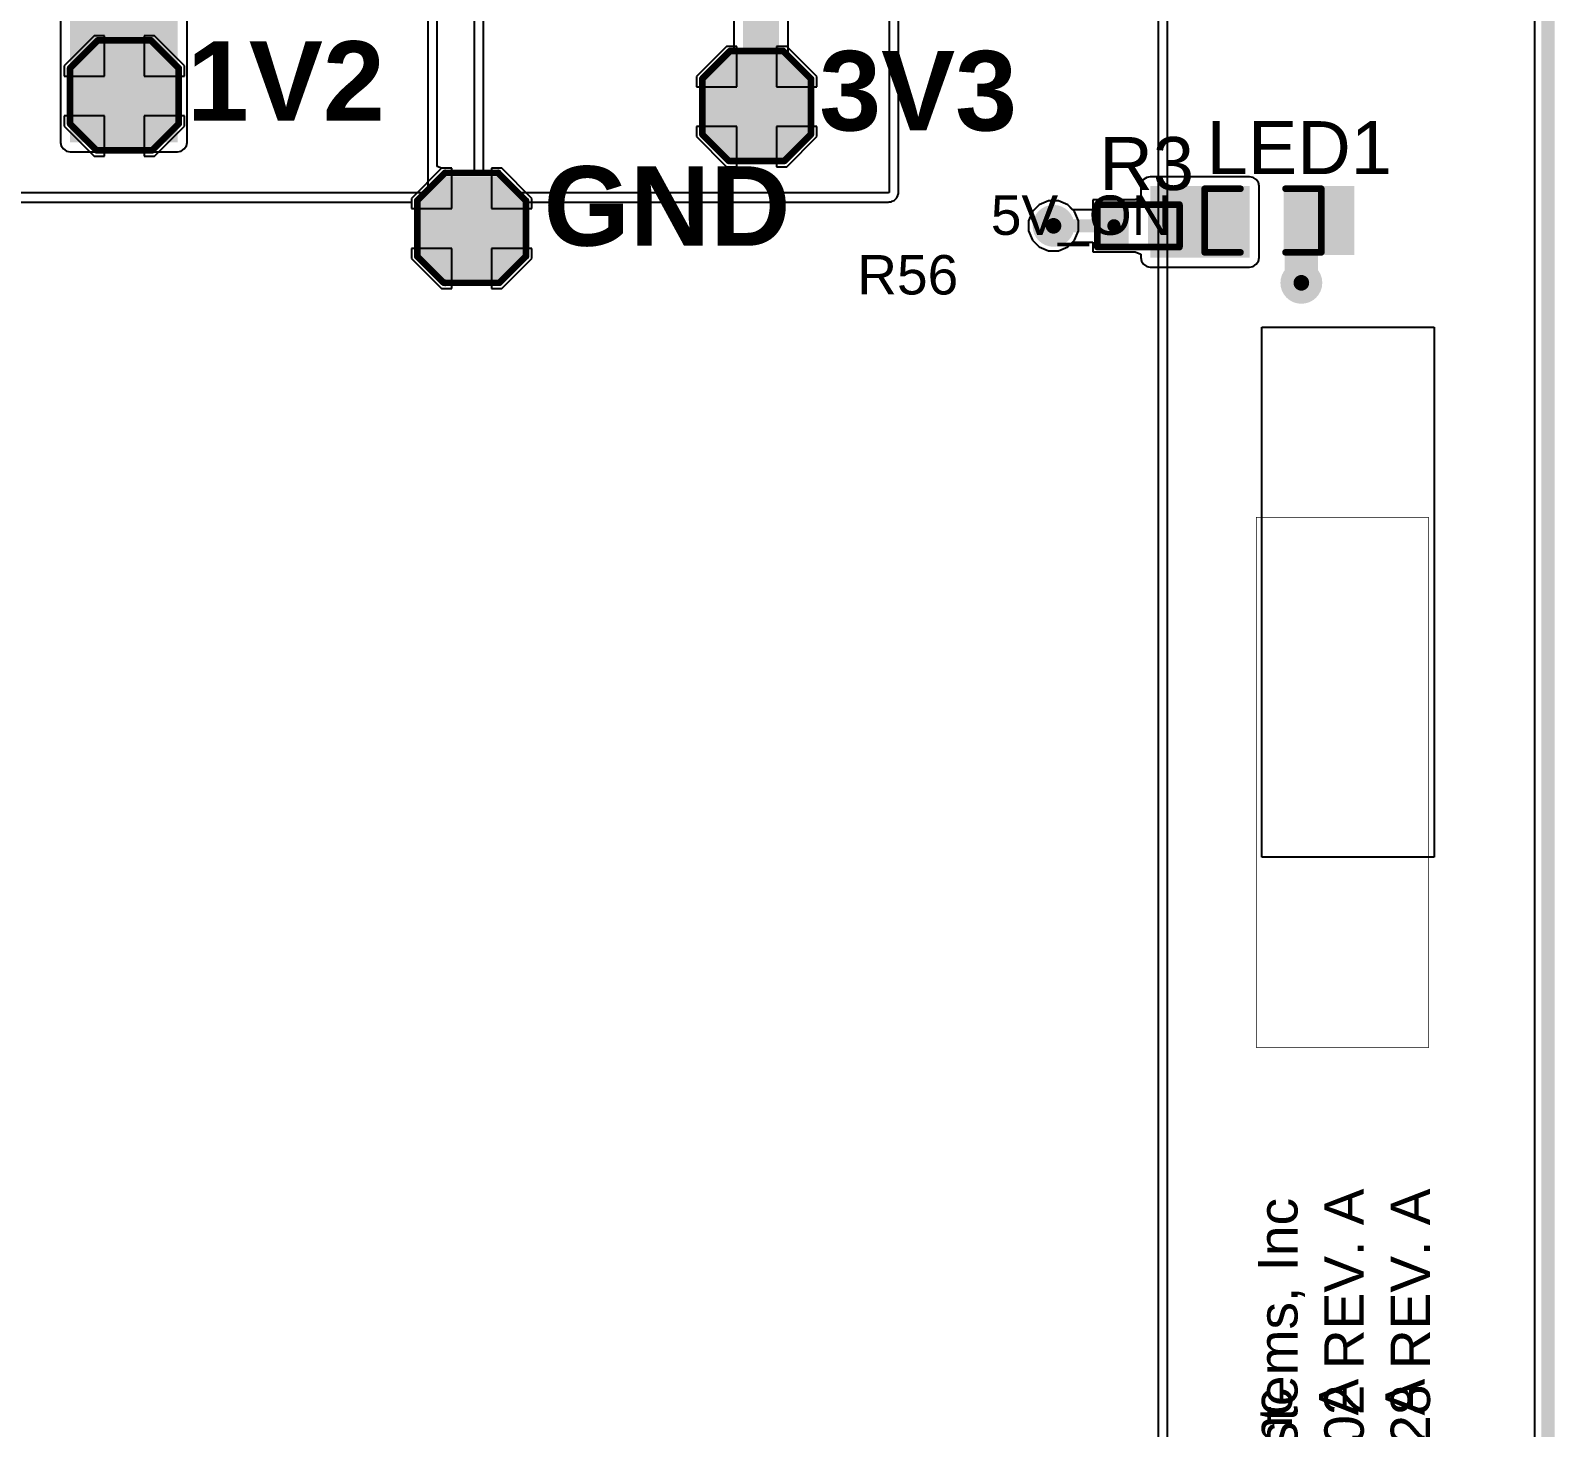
# Model space of a CAD drawing. Header units: inches. Extents: x -0.91 to 3.86, y -0.82 to 4.16.
# Drawn here: x 2.705 to 3.855, y 1.113 to 2.167 of the extents above; entities that cross this region are included whole.
import ezdxf

# ---------------------------------------------------------------- set-up
doc = ezdxf.new("R2010")
doc.units = ezdxf.units.IN
doc.header["$MEASUREMENT"] = 0
for name, color, linetype in [('Board Outline', 216, 'Continuous'), ('Bottom Layer 1', 5, 'Continuous'), ('Bottom Solder', 6, 'Continuous'), ('GND+Signal', 16, 'Continuous'), ('Mechanical 17', 56, 'Continuous'), ('Multi-Layer', 9, 'Continuous'), ('Pad Holes', 156, 'Continuous'), ('PWR+Signal', 76, 'Continuous'), ('Top Layer 1', 1, 'Continuous'), ('Top Overlay', 2, 'Continuous'), ('Top Paste', 8, 'Continuous'), ('Top Solder', 216, 'Continuous'), ('Via Holes', 16, 'Continuous')]:
    doc.layers.add(name, color=color, linetype=linetype)
doc.styles.add('Arial', font='', dxfattribs={"height": 0.2})
doc.styles.add('Arial_Bold', font='', dxfattribs={"height": 0.2})
doc.styles.get('Arial').set_extended_font_data('Arial')
doc.styles.get('Arial_Bold').set_extended_font_data('Arial', bold=True)

# ---------------------------------------------------------------- blocks, each defined once
blk = doc.blocks.new('T____P______TH_1_8___H_________0_92___72')
at = {"layer": 'Bottom Layer 1'}
blk.add_hatch(color=5, dxfattribs=at).paths.add_polyline_path([(0.0177, 0.0354), (-0.0177, 0.0354), (-0.0354, 0.0177), (-0.0354, -0.0177), (-0.0177, -0.0354), (0.0177, -0.0354), (0.0354, -0.0177), (0.0354, 0.0177)])
at = {"layer": 'Bottom Solder'}
blk.add_hatch(color=6, dxfattribs=at).paths.add_polyline_path([(0.0197, 0.0394), (-0.0197, 0.0394), (-0.0394, 0.0197), (-0.0394, -0.0197), (-0.0197, -0.0394), (0.0197, -0.0394), (0.0394, -0.0197), (0.0394, 0.0197)])
at = {"layer": 'GND+Signal'}
blk.add_hatch(color=16, dxfattribs=at).paths.add_polyline_path([(0.0177, 0.0354), (-0.0177, 0.0354), (-0.0354, 0.0177), (-0.0354, -0.0177), (-0.0177, -0.0354), (0.0177, -0.0354), (0.0354, -0.0177), (0.0354, 0.0177)])
at = {"layer": 'Multi-Layer'}
blk.add_hatch(color=9, dxfattribs=at).paths.add_polyline_path([(0.0177, 0.0354), (-0.0177, 0.0354), (-0.0354, 0.0177), (-0.0354, -0.0177), (-0.0177, -0.0354), (0.0177, -0.0354), (0.0354, -0.0177), (0.0354, 0.0177)])
at = {"layer": 'Pad Holes'}
h = blk.add_hatch(color=7, dxfattribs=at)
edge = h.paths.add_edge_path()
edge.add_arc((0, 0), 0.0181, 0, 360)
at = {"layer": 'PWR+Signal'}
blk.add_hatch(color=76, dxfattribs=at).paths.add_polyline_path([(0.0177, 0.0354), (-0.0177, 0.0354), (-0.0354, 0.0177), (-0.0354, -0.0177), (-0.0177, -0.0354), (0.0177, -0.0354), (0.0354, -0.0177), (0.0354, 0.0177)])
at = {"layer": 'Top Layer 1'}
blk.add_hatch(color=1, dxfattribs=at).paths.add_polyline_path([(0.0177, 0.0354), (-0.0177, 0.0354), (-0.0354, 0.0177), (-0.0354, -0.0177), (-0.0177, -0.0354), (0.0177, -0.0354), (0.0354, -0.0177), (0.0354, 0.0177)])
at = {"layer": 'Top Solder'}
blk.add_hatch(color=216, dxfattribs=at).paths.add_polyline_path([(0.0197, 0.0394), (-0.0197, 0.0394), (-0.0394, 0.0197), (-0.0394, -0.0197), (-0.0197, -0.0394), (0.0197, -0.0394), (0.0394, -0.0197), (0.0394, 0.0197)])
at = {"layer": 'Top Overlay'}
for points in [[(-0.041, 0.021, 0.005, 0.005, 0), (-0.02, 0.042, 0.005, 0.005, 0)], [(-0.02, 0.042, 0.005, 0.005, 0), (0.02, 0.042, 0.005, 0.005, 0)], [(0.02, 0.042, 0.005, 0.005, 0), (0.041, 0.021, 0.005, 0.005, 0)], [(-0.041, -0.021, 0.005, 0.005, 0), (-0.041, 0.021, 0.005, 0.005, 0)], [(0.041, -0.021, 0.005, 0.005, 0), (0.041, 0.021, 0.005, 0.005, 0)], [(-0.041, -0.021, 0.005, 0.005, 0), (-0.021, -0.041, 0.005, 0.005, 0)], [(0.021, -0.041, 0.005, 0.005, 0), (0.041, -0.021, 0.005, 0.005, 0)], [(-0.02, -0.041, 0.005, 0.005, 0), (0.021, -0.041, 0.005, 0.005, 0)]]:
    blk.add_lwpolyline(points, format="xyseb", dxfattribs=at)
for points in [[(-0.0213, 0.042, 0.0025, 0.0025, 1), (-0.0187, 0.042, 0.0025, 0.0025, 1)], [(-0.0213, 0.042, 0.0025, 0.0025, 1), (-0.0187, 0.042, 0.0025, 0.0025, 1)], [(0.0187, 0.042, 0.0025, 0.0025, 1), (0.0213, 0.042, 0.0025, 0.0025, 1)], [(0.0187, 0.042, 0.0025, 0.0025, 1), (0.0213, 0.042, 0.0025, 0.0025, 1)], [(-0.0423, 0.021, 0.0025, 0.0025, 1), (-0.0398, 0.021, 0.0025, 0.0025, 1)], [(-0.0423, 0.021, 0.0025, 0.0025, 1), (-0.0398, 0.021, 0.0025, 0.0025, 1)], [(0.0398, 0.021, 0.0025, 0.0025, 1), (0.0423, 0.021, 0.0025, 0.0025, 1)], [(0.0398, 0.021, 0.0025, 0.0025, 1), (0.0423, 0.021, 0.0025, 0.0025, 1)], [(-0.0423, -0.021, 0.0025, 0.0025, 1), (-0.0398, -0.021, 0.0025, 0.0025, 1)], [(-0.0423, -0.021, 0.0025, 0.0025, 1), (-0.0398, -0.021, 0.0025, 0.0025, 1)], [(0.0398, -0.021, 0.0025, 0.0025, 1), (0.0423, -0.021, 0.0025, 0.0025, 1)], [(0.0398, -0.021, 0.0025, 0.0025, 1), (0.0423, -0.021, 0.0025, 0.0025, 1)], [(-0.0222, -0.041, 0.0025, 0.0025, 1), (-0.0198, -0.041, 0.0025, 0.0025, 1)], [(-0.0213, -0.041, 0.0025, 0.0025, 1), (-0.0187, -0.041, 0.0025, 0.0025, 1)], [(0.0198, -0.041, 0.0025, 0.0025, 1), (0.0222, -0.041, 0.0025, 0.0025, 1)], [(0.0198, -0.041, 0.0025, 0.0025, 1), (0.0222, -0.041, 0.0025, 0.0025, 1)]]:
    blk.add_lwpolyline(points, format="xyseb", close=True, dxfattribs=at)
blk = doc.blocks.new('R___0402_161')
at = {"layer": 'Top Layer 1'}
for points in [[(-0.0275, -0.0125), (-0.0275, 0.0125), (-0.0095, 0.0125), (-0.0095, -0.0125)], [(0.0095, -0.0125), (0.0095, 0.0125), (0.0275, 0.0125), (0.0275, -0.0125)]]:
    blk.add_hatch(color=1, dxfattribs=at).paths.add_polyline_path(points)
at = {"layer": 'Top Paste'}
for points in [[(-0.0275, -0.0125), (-0.0275, 0.0125), (-0.0095, 0.0125), (-0.0095, -0.0125)], [(0.0095, -0.0125), (0.0095, 0.0125), (0.0275, 0.0125), (0.0275, -0.0125)]]:
    blk.add_hatch(color=8, dxfattribs=at).paths.add_polyline_path(points)
at = {"layer": 'Top Solder'}
for points in [[(-0.0297, -0.0147), (-0.0297, 0.0147), (-0.0073, 0.0147), (-0.0073, -0.0147)], [(0.0073, -0.0147), (0.0073, 0.0147), (0.0297, 0.0147), (0.0297, -0.0147)]]:
    blk.add_hatch(color=216, dxfattribs=at).paths.add_polyline_path(points)
at = {"layer": 'Top Overlay'}
for points in [[(-0.031, 0.016, 0.005, 0.005, 0), (-0.031, -0.016, 0.005, 0.005, 0)], [(0.031, 0.016, 0.005, 0.005, 0), (-0.031, 0.016, 0.005, 0.005, 0)], [(0.031, 0.016, 0.005, 0.005, 0), (0.031, -0.016, 0.005, 0.005, 0)], [(0.031, -0.016, 0.005, 0.005, 0), (-0.031, -0.016, 0.005, 0.005, 0)], [(0.032, -0.017, 0.000127, 0.000127, 0), (-0.032, -0.017, 0.000127, 0.000127, 0)]]:
    blk.add_lwpolyline(points, format="xyseb", dxfattribs=at)
for points in [[(-0.0322, 0.016, 0.0025, 0.0025, 1), (-0.0297, 0.016, 0.0025, 0.0025, 1)], [(-0.0322, 0.016, 0.0025, 0.0025, 1), (-0.0297, 0.016, 0.0025, 0.0025, 1)], [(0.0298, 0.016, 0.0025, 0.0025, 1), (0.0323, 0.016, 0.0025, 0.0025, 1)], [(0.0298, 0.016, 0.0025, 0.0025, 1), (0.0323, 0.016, 0.0025, 0.0025, 1)], [(-0.0322, -0.016, 0.0025, 0.0025, 1), (-0.0297, -0.016, 0.0025, 0.0025, 1)], [(-0.0322, -0.016, 0.0025, 0.0025, 1), (-0.0297, -0.016, 0.0025, 0.0025, 1)], [(-0.032, -0.017, 0.0000635, 0.0000635, 1), (-0.032, -0.017, 0.0000635, 0.0000635, 1)], [(0.0298, -0.016, 0.0025, 0.0025, 1), (0.0323, -0.016, 0.0025, 0.0025, 1)], [(0.0298, -0.016, 0.0025, 0.0025, 1), (0.0323, -0.016, 0.0025, 0.0025, 1)], [(0.032, -0.017, 0.0000635, 0.0000635, 1), (0.032, -0.017, 0.0000635, 0.0000635, 1)]]:
    blk.add_lwpolyline(points, format="xyseb", close=True, dxfattribs=at)
blk = doc.blocks.new('LED_0603_175')
at = {"layer": 'Top Layer 1'}
for points in [[(-0.0394, 0.0197), (-0.0197, 0.0197), (-0.0197, -0.0197), (-0.0394, -0.0197)], [(0.0197, 0.0197), (0.0394, 0.0197), (0.0394, -0.0197), (0.0197, -0.0197)]]:
    blk.add_hatch(color=1, dxfattribs=at).paths.add_polyline_path(points)
at = {"layer": 'Top Overlay'}
blk.add_hatch(color=2, dxfattribs=at).paths.add_polyline_path([(0.044, -0.026), (0.069, -0.026), (0.069, 0.026), (0.044, 0.026)])
at = {"layer": 'Top Paste'}
for points in [[(-0.0394, 0.0197), (-0.0197, 0.0197), (-0.0197, -0.0197), (-0.0394, -0.0197)], [(0.0197, 0.0197), (0.0394, 0.0197), (0.0394, -0.0197), (0.0197, -0.0197)]]:
    blk.add_hatch(color=8, dxfattribs=at).paths.add_polyline_path(points)
at = {"layer": 'Top Solder'}
for points in [[(-0.0434, 0.0237), (-0.0157, 0.0237), (-0.0157, -0.0237), (-0.0434, -0.0237)], [(0.0157, 0.0237), (0.0434, 0.0237), (0.0434, -0.0237), (0.0157, -0.0237)]]:
    blk.add_hatch(color=216, dxfattribs=at).paths.add_polyline_path(points)
at = {"layer": 'Top Overlay'}
for points in [[(-0.044, 0.024, 0.005, 0.005, 0), (-0.017, 0.024, 0.005, 0.005, 0)], [(-0.044, -0.024, 0.005, 0.005, 0), (-0.044, 0.024, 0.005, 0.005, 0)], [(0.017, 0.024, 0.005, 0.005, 0), (0.044, 0.024, 0.005, 0.005, 0)], [(0.044, -0.024, 0.005, 0.005, 0), (0.044, 0.024, 0.005, 0.005, 0)], [(-0.044, -0.024, 0.005, 0.005, 0), (-0.017, -0.024, 0.005, 0.005, 0)], [(0.017, -0.024, 0.005, 0.005, 0), (0.044, -0.024, 0.005, 0.005, 0)]]:
    blk.add_lwpolyline(points, format="xyseb", dxfattribs=at)
for points in [[(-0.0452, 0.024, 0.0025, 0.0025, 1), (-0.0427, 0.024, 0.0025, 0.0025, 1)], [(-0.0452, 0.024, 0.0025, 0.0025, 1), (-0.0427, 0.024, 0.0025, 0.0025, 1)], [(-0.0182, 0.024, 0.0025, 0.0025, 1), (-0.0157, 0.024, 0.0025, 0.0025, 1)], [(0.0158, 0.024, 0.0025, 0.0025, 1), (0.0183, 0.024, 0.0025, 0.0025, 1)], [(0.0428, 0.024, 0.0025, 0.0025, 1), (0.0453, 0.024, 0.0025, 0.0025, 1)], [(0.0428, 0.024, 0.0025, 0.0025, 1), (0.0453, 0.024, 0.0025, 0.0025, 1)], [(-0.0452, -0.024, 0.0025, 0.0025, 1), (-0.0427, -0.024, 0.0025, 0.0025, 1)], [(-0.0452, -0.024, 0.0025, 0.0025, 1), (-0.0427, -0.024, 0.0025, 0.0025, 1)], [(-0.0182, -0.024, 0.0025, 0.0025, 1), (-0.0157, -0.024, 0.0025, 0.0025, 1)], [(0.0158, -0.024, 0.0025, 0.0025, 1), (0.0183, -0.024, 0.0025, 0.0025, 1)], [(0.0428, -0.024, 0.0025, 0.0025, 1), (0.0453, -0.024, 0.0025, 0.0025, 1)], [(0.0428, -0.024, 0.0025, 0.0025, 1), (0.0453, -0.024, 0.0025, 0.0025, 1)]]:
    blk.add_lwpolyline(points, format="xyseb", close=True, dxfattribs=at)
blk = doc.blocks.new('T____P______TH_1_8___H_________0_92___178')
at = {"layer": 'Bottom Layer 1'}
blk.add_hatch(color=5, dxfattribs=at).paths.add_polyline_path([(0.0177, 0.0354), (-0.0177, 0.0354), (-0.0354, 0.0177), (-0.0354, -0.0177), (-0.0177, -0.0354), (0.0177, -0.0354), (0.0354, -0.0177), (0.0354, 0.0177)])
at = {"layer": 'Bottom Solder'}
blk.add_hatch(color=6, dxfattribs=at).paths.add_polyline_path([(0.0197, 0.0394), (-0.0197, 0.0394), (-0.0394, 0.0197), (-0.0394, -0.0197), (-0.0197, -0.0394), (0.0197, -0.0394), (0.0394, -0.0197), (0.0394, 0.0197)])
at = {"layer": 'GND+Signal'}
blk.add_hatch(color=16, dxfattribs=at).paths.add_polyline_path([(0.0177, 0.0354), (-0.0177, 0.0354), (-0.0354, 0.0177), (-0.0354, -0.0177), (-0.0177, -0.0354), (0.0177, -0.0354), (0.0354, -0.0177), (0.0354, 0.0177)])
at = {"layer": 'Multi-Layer'}
blk.add_hatch(color=9, dxfattribs=at).paths.add_polyline_path([(0.0177, 0.0354), (-0.0177, 0.0354), (-0.0354, 0.0177), (-0.0354, -0.0177), (-0.0177, -0.0354), (0.0177, -0.0354), (0.0354, -0.0177), (0.0354, 0.0177)])
at = {"layer": 'Pad Holes'}
h = blk.add_hatch(color=7, dxfattribs=at)
edge = h.paths.add_edge_path()
edge.add_arc((0, 0), 0.0181, 0, 360)
at = {"layer": 'PWR+Signal'}
blk.add_hatch(color=76, dxfattribs=at).paths.add_polyline_path([(0.0177, 0.0354), (-0.0177, 0.0354), (-0.0354, 0.0177), (-0.0354, -0.0177), (-0.0177, -0.0354), (0.0177, -0.0354), (0.0354, -0.0177), (0.0354, 0.0177)])
at = {"layer": 'Top Layer 1'}
blk.add_hatch(color=1, dxfattribs=at).paths.add_polyline_path([(0.0177, 0.0354), (-0.0177, 0.0354), (-0.0354, 0.0177), (-0.0354, -0.0177), (-0.0177, -0.0354), (0.0177, -0.0354), (0.0354, -0.0177), (0.0354, 0.0177)])
at = {"layer": 'Top Solder'}
blk.add_hatch(color=216, dxfattribs=at).paths.add_polyline_path([(0.0197, 0.0394), (-0.0197, 0.0394), (-0.0394, 0.0197), (-0.0394, -0.0197), (-0.0197, -0.0394), (0.0197, -0.0394), (0.0394, -0.0197), (0.0394, 0.0197)])
at = {"layer": 'Top Overlay'}
for points in [[(-0.041, 0.021, 0.005, 0.005, 0), (-0.02, 0.042, 0.005, 0.005, 0)], [(-0.02, 0.042, 0.005, 0.005, 0), (0.02, 0.042, 0.005, 0.005, 0)], [(0.02, 0.042, 0.005, 0.005, 0), (0.041, 0.021, 0.005, 0.005, 0)], [(-0.041, -0.021, 0.005, 0.005, 0), (-0.041, 0.021, 0.005, 0.005, 0)], [(0.041, -0.021, 0.005, 0.005, 0), (0.041, 0.021, 0.005, 0.005, 0)], [(-0.041, -0.021, 0.005, 0.005, 0), (-0.021, -0.041, 0.005, 0.005, 0)], [(0.021, -0.041, 0.005, 0.005, 0), (0.041, -0.021, 0.005, 0.005, 0)], [(-0.02, -0.041, 0.005, 0.005, 0), (0.021, -0.041, 0.005, 0.005, 0)]]:
    blk.add_lwpolyline(points, format="xyseb", dxfattribs=at)
for points in [[(-0.0212, 0.042, 0.0025, 0.0025, 1), (-0.0187, 0.042, 0.0025, 0.0025, 1)], [(-0.0212, 0.042, 0.0025, 0.0025, 1), (-0.0187, 0.042, 0.0025, 0.0025, 1)], [(0.0188, 0.042, 0.0025, 0.0025, 1), (0.0213, 0.042, 0.0025, 0.0025, 1)], [(0.0188, 0.042, 0.0025, 0.0025, 1), (0.0213, 0.042, 0.0025, 0.0025, 1)], [(-0.0422, 0.021, 0.0025, 0.0025, 1), (-0.0397, 0.021, 0.0025, 0.0025, 1)], [(-0.0422, 0.021, 0.0025, 0.0025, 1), (-0.0397, 0.021, 0.0025, 0.0025, 1)], [(0.0398, 0.021, 0.0025, 0.0025, 1), (0.0423, 0.021, 0.0025, 0.0025, 1)], [(0.0398, 0.021, 0.0025, 0.0025, 1), (0.0423, 0.021, 0.0025, 0.0025, 1)], [(-0.0422, -0.021, 0.0025, 0.0025, 1), (-0.0397, -0.021, 0.0025, 0.0025, 1)], [(-0.0422, -0.021, 0.0025, 0.0025, 1), (-0.0397, -0.021, 0.0025, 0.0025, 1)], [(0.0398, -0.021, 0.0025, 0.0025, 1), (0.0423, -0.021, 0.0025, 0.0025, 1)], [(0.0398, -0.021, 0.0025, 0.0025, 1), (0.0423, -0.021, 0.0025, 0.0025, 1)], [(-0.0222, -0.041, 0.0025, 0.0025, 1), (-0.0197, -0.041, 0.0025, 0.0025, 1)], [(-0.0212, -0.041, 0.0025, 0.0025, 1), (-0.0187, -0.041, 0.0025, 0.0025, 1)], [(0.0198, -0.041, 0.0025, 0.0025, 1), (0.0223, -0.041, 0.0025, 0.0025, 1)], [(0.0198, -0.041, 0.0025, 0.0025, 1), (0.0223, -0.041, 0.0025, 0.0025, 1)]]:
    blk.add_lwpolyline(points, format="xyseb", close=True, dxfattribs=at)
blk = doc.blocks.new('T____P______TH_1_8___H_________0_92___209')
at = {"layer": 'Bottom Layer 1'}
blk.add_hatch(color=5, dxfattribs=at).paths.add_polyline_path([(0.0177, 0.0354), (-0.0177, 0.0354), (-0.0354, 0.0177), (-0.0354, -0.0177), (-0.0177, -0.0354), (0.0177, -0.0354), (0.0354, -0.0177), (0.0354, 0.0177)])
at = {"layer": 'Bottom Solder'}
blk.add_hatch(color=6, dxfattribs=at).paths.add_polyline_path([(0.0197, 0.0394), (-0.0197, 0.0394), (-0.0394, 0.0197), (-0.0394, -0.0197), (-0.0197, -0.0394), (0.0197, -0.0394), (0.0394, -0.0197), (0.0394, 0.0197)])
at = {"layer": 'GND+Signal'}
blk.add_hatch(color=16, dxfattribs=at).paths.add_polyline_path([(0.0177, 0.0354), (-0.0177, 0.0354), (-0.0354, 0.0177), (-0.0354, -0.0177), (-0.0177, -0.0354), (0.0177, -0.0354), (0.0354, -0.0177), (0.0354, 0.0177)])
at = {"layer": 'Multi-Layer'}
blk.add_hatch(color=9, dxfattribs=at).paths.add_polyline_path([(0.0177, 0.0354), (-0.0177, 0.0354), (-0.0354, 0.0177), (-0.0354, -0.0177), (-0.0177, -0.0354), (0.0177, -0.0354), (0.0354, -0.0177), (0.0354, 0.0177)])
at = {"layer": 'Pad Holes'}
h = blk.add_hatch(color=7, dxfattribs=at)
edge = h.paths.add_edge_path()
edge.add_arc((0, 0), 0.0181, 0, 360)
at = {"layer": 'PWR+Signal'}
blk.add_hatch(color=76, dxfattribs=at).paths.add_polyline_path([(0.0177, 0.0354), (-0.0177, 0.0354), (-0.0354, 0.0177), (-0.0354, -0.0177), (-0.0177, -0.0354), (0.0177, -0.0354), (0.0354, -0.0177), (0.0354, 0.0177)])
at = {"layer": 'Top Layer 1'}
blk.add_hatch(color=1, dxfattribs=at).paths.add_polyline_path([(0.0177, 0.0354), (-0.0177, 0.0354), (-0.0354, 0.0177), (-0.0354, -0.0177), (-0.0177, -0.0354), (0.0177, -0.0354), (0.0354, -0.0177), (0.0354, 0.0177)])
at = {"layer": 'Top Solder'}
blk.add_hatch(color=216, dxfattribs=at).paths.add_polyline_path([(0.0197, 0.0394), (-0.0197, 0.0394), (-0.0394, 0.0197), (-0.0394, -0.0197), (-0.0197, -0.0394), (0.0197, -0.0394), (0.0394, -0.0197), (0.0394, 0.0197)])
at = {"layer": 'Top Overlay'}
for points in [[(-0.041, 0.021, 0.005, 0.005, 0), (-0.02, 0.042, 0.005, 0.005, 0)], [(-0.02, 0.042, 0.005, 0.005, 0), (0.02, 0.042, 0.005, 0.005, 0)], [(0.02, 0.042, 0.005, 0.005, 0), (0.041, 0.021, 0.005, 0.005, 0)], [(-0.041, -0.021, 0.005, 0.005, 0), (-0.041, 0.021, 0.005, 0.005, 0)], [(0.041, -0.021, 0.005, 0.005, 0), (0.041, 0.021, 0.005, 0.005, 0)], [(-0.041, -0.021, 0.005, 0.005, 0), (-0.021, -0.041, 0.005, 0.005, 0)], [(0.021, -0.041, 0.005, 0.005, 0), (0.041, -0.021, 0.005, 0.005, 0)], [(-0.02, -0.041, 0.005, 0.005, 0), (0.021, -0.041, 0.005, 0.005, 0)]]:
    blk.add_lwpolyline(points, format="xyseb", dxfattribs=at)
for points in [[(-0.0212, 0.042, 0.0025, 0.0025, 1), (-0.0187, 0.042, 0.0025, 0.0025, 1)], [(-0.0212, 0.042, 0.0025, 0.0025, 1), (-0.0187, 0.042, 0.0025, 0.0025, 1)], [(0.0188, 0.042, 0.0025, 0.0025, 1), (0.0213, 0.042, 0.0025, 0.0025, 1)], [(0.0188, 0.042, 0.0025, 0.0025, 1), (0.0213, 0.042, 0.0025, 0.0025, 1)], [(-0.0422, 0.021, 0.0025, 0.0025, 1), (-0.0397, 0.021, 0.0025, 0.0025, 1)], [(-0.0422, 0.021, 0.0025, 0.0025, 1), (-0.0397, 0.021, 0.0025, 0.0025, 1)], [(0.0398, 0.021, 0.0025, 0.0025, 1), (0.0423, 0.021, 0.0025, 0.0025, 1)], [(0.0398, 0.021, 0.0025, 0.0025, 1), (0.0423, 0.021, 0.0025, 0.0025, 1)], [(-0.0422, -0.021, 0.0025, 0.0025, 1), (-0.0397, -0.021, 0.0025, 0.0025, 1)], [(-0.0422, -0.021, 0.0025, 0.0025, 1), (-0.0397, -0.021, 0.0025, 0.0025, 1)], [(0.0398, -0.021, 0.0025, 0.0025, 1), (0.0423, -0.021, 0.0025, 0.0025, 1)], [(0.0398, -0.021, 0.0025, 0.0025, 1), (0.0423, -0.021, 0.0025, 0.0025, 1)], [(-0.0222, -0.041, 0.0025, 0.0025, 1), (-0.0197, -0.041, 0.0025, 0.0025, 1)], [(-0.0212, -0.041, 0.0025, 0.0025, 1), (-0.0187, -0.041, 0.0025, 0.0025, 1)], [(0.0198, -0.041, 0.0025, 0.0025, 1), (0.0223, -0.041, 0.0025, 0.0025, 1)], [(0.0198, -0.041, 0.0025, 0.0025, 1), (0.0223, -0.041, 0.0025, 0.0025, 1)]]:
    blk.add_lwpolyline(points, format="xyseb", close=True, dxfattribs=at)

msp = doc.modelspace()

# ---------------------------------------------------------------- hatches: boundary and pattern name
at = {"layer": 'Bottom Layer 1'}
h = msp.add_hatch(color=5, dxfattribs=at)
edge = h.paths.add_edge_path()
edge.add_arc((3.477, 2.02), 0.0118, 0, 360)
h = msp.add_hatch(color=5, dxfattribs=at)
edge = h.paths.add_edge_path()
edge.add_arc((3.664, 1.977), 0.0118, 0, 360)
at = {"layer": 'Bottom Solder'}
h = msp.add_hatch(color=6, dxfattribs=at)
edge = h.paths.add_edge_path()
edge.add_arc((3.477, 2.02), 0.0158, 0, 360)
h = msp.add_hatch(color=6, dxfattribs=at)
edge = h.paths.add_edge_path()
edge.add_arc((3.664, 1.977), 0.0158, 0, 360)
at = {"layer": 'GND+Signal'}
h = msp.add_hatch(color=16, dxfattribs=at)
edge = h.paths.add_edge_path()
edge.add_arc((3.477, 2.02), 0.0118, 0, 360)
h = msp.add_hatch(color=16, dxfattribs=at)
edge = h.paths.add_edge_path()
edge.add_arc((3.664, 1.977), 0.0118, 0, 360)
at = {"layer": 'PWR+Signal'}
h = msp.add_hatch(color=76, dxfattribs=at)
edge = h.paths.add_edge_path()
edge.add_arc((3.477, 2.02), 0.0118, 0, 360)
h = msp.add_hatch(color=76, dxfattribs=at)
edge = h.paths.add_edge_path()
edge.add_arc((3.664, 1.977), 0.0118, 0, 360)
at = {"layer": 'Top Layer 1'}
for points in [[(2.735, 2.083), (2.8162, 2.083), (2.8162, 2.382), (2.735, 2.382)], [(3.2698, 2.373), (3.2428, 2.373), (3.2428, 2.088), (3.2698, 2.088)], [(3.55, 1.996), (3.625, 1.996), (3.625, 2.05), (3.55, 2.05)]]:
    msp.add_hatch(color=1, dxfattribs=at).paths.add_polyline_path(points)
h = msp.add_hatch(color=1, dxfattribs=at)
edge = h.paths.add_edge_path()
edge.add_arc((3.477, 2.02), 0.0118, 0, 360)
h = msp.add_hatch(color=1, dxfattribs=at)
edge = h.paths.add_edge_path()
edge.add_arc((3.664, 1.977), 0.0118, 0, 360)
at = {"layer": 'Top Solder'}
h = msp.add_hatch(color=216, dxfattribs=at)
edge = h.paths.add_edge_path()
edge.add_arc((3.664, 1.977), 0.0158, 0, 360)
at = {"layer": 'Via Holes'}
h = msp.add_hatch(color=7, dxfattribs=at)
edge = h.paths.add_edge_path()
edge.add_arc((3.477, 2.02), 0.00591, 0, 360)
h = msp.add_hatch(color=7, dxfattribs=at)
edge = h.paths.add_edge_path()
edge.add_arc((3.664, 1.977), 0.00591, 0, 360)

# ---------------------------------------------------------------- linework, layer by layer
at = {"layer": 'Board Outline'}
msp.add_lwpolyline([(3.85, 0, 0.01, 0.01, 0), (3.85, 4.15, 0.01, 0.01, 0)], format="xyseb", dxfattribs=at)
at = {"layer": 'Bottom Layer 1'}
for p, q in [((3.8398, 4.1398), (3.8398, 0.0102)), ((2.7548, 2.1604), (2.7336, 2.1392)), ((2.7972, 2.1604), (2.7548, 2.1604)), ((2.8184, 2.1392), (2.7972, 2.1604)), ((3.2318, 2.1524), (3.2106, 2.1312)), ((3.2742, 2.1524), (3.2318, 2.1524)), ((3.2954, 2.1312), (3.2742, 2.1524)), ((2.7336, 2.1392), (2.7336, 2.0968)), ((2.8184, 2.0968), (2.8184, 2.1392)), ((3.2106, 2.1312), (3.2106, 2.0888)), ((3.2954, 2.0888), (3.2954, 2.1312)), ((2.7336, 2.0968), (2.7548, 2.0756)), ((2.7972, 2.0756), (2.8184, 2.0968)), ((3.2106, 2.0888), (3.2318, 2.0676)), ((3.2742, 2.0676), (3.2954, 2.0888)), ((2.7548, 2.0756), (2.7972, 2.0756)), ((3.0153, 2.0634), (2.9926, 2.0407)), ((3.023, 2.0634), (3.0153, 2.0634)), ((3.023, 2.033), (3.023, 2.0634)), ((3.0607, 2.0634), (3.053, 2.0634)), ((3.053, 2.0634), (3.053, 2.033)), ((3.0834, 2.0407), (3.0607, 2.0634)), ((3.2318, 2.0676), (3.2742, 2.0676)), ((2.9926, 2.0407), (2.9926, 2.033)), ((3.0834, 2.033), (3.0834, 2.0407)), ((3.4663, 2.0359), (3.4611, 2.0307)), ((3.4733, 2.0388), (3.4663, 2.0359)), ((3.4807, 2.0388), (3.4733, 2.0388)), ((3.4877, 2.0359), (3.4807, 2.0388)), ((3.4929, 2.0307), (3.4877, 2.0359)), ((2.9926, 2.033), (3.023, 2.033)), ((3.053, 2.033), (3.0834, 2.033)), ((3.4611, 2.0307), (3.4582, 2.0237)), ((3.4582, 2.0237), (3.4582, 2.0163)), ((3.4958, 2.0237), (3.4929, 2.0307)), ((3.4958, 2.0163), (3.4958, 2.0237)), ((3.4582, 2.0163), (3.4611, 2.0093)), ((3.4929, 2.0093), (3.4958, 2.0163)), ((3.023, 2.003), (2.9926, 2.003)), ((2.9926, 2.003), (2.9926, 1.9953)), ((3.023, 1.9726), (3.023, 2.003)), ((3.0834, 2.003), (3.053, 2.003)), ((3.053, 2.003), (3.053, 1.9726)), ((3.0834, 1.9953), (3.0834, 2.003)), ((3.4611, 2.0093), (3.4663, 2.0041)), ((3.4663, 2.0041), (3.4733, 2.0012)), ((3.4733, 2.0012), (3.4807, 2.0012)), ((3.4807, 2.0012), (3.4877, 2.0041)), ((3.4877, 2.0041), (3.4929, 2.0093)), ((2.9926, 1.9953), (3.0153, 1.9726)), ((3.0607, 1.9726), (3.0834, 1.9953)), ((3.0153, 1.9726), (3.023, 1.9726)), ((3.053, 1.9726), (3.0607, 1.9726))]:
    msp.add_line(p, q, dxfattribs=at)
at = {"layer": 'GND+Signal'}
for p, q in [((3.8398, 4.1398), (3.8398, 0.0102)), ((3.005, 2.355), (3.005, 2.0487)), ((3.0121, 2.0647), (3.0121, 2.355)), ((2.7533, 2.1634), (2.7306, 2.1407)), ((2.761, 2.1634), (2.7533, 2.1634)), ((2.761, 2.133), (2.761, 2.1634)), ((2.7987, 2.1634), (2.791, 2.1634)), ((2.791, 2.1634), (2.791, 2.133)), ((2.8214, 2.1407), (2.7987, 2.1634)), ((3.2318, 2.1524), (3.2106, 2.1312)), ((3.2742, 2.1524), (3.2318, 2.1524)), ((3.2954, 2.1312), (3.2742, 2.1524)), ((2.7306, 2.1407), (2.7306, 2.133)), ((2.8214, 2.133), (2.8214, 2.1407)), ((2.7306, 2.133), (2.761, 2.133)), ((2.791, 2.133), (2.8214, 2.133)), ((3.2106, 2.1312), (3.2106, 2.0888)), ((3.2954, 2.0888), (3.2954, 2.1312)), ((2.761, 2.103), (2.7306, 2.103)), ((2.7306, 2.103), (2.7306, 2.0953)), ((2.7306, 2.0953), (2.7533, 2.0726)), ((2.761, 2.0726), (2.761, 2.103)), ((2.8214, 2.103), (2.791, 2.103)), ((2.791, 2.103), (2.791, 2.0726)), ((2.7987, 2.0726), (2.8214, 2.0953)), ((2.8214, 2.0953), (2.8214, 2.103)), ((3.2106, 2.0888), (3.2318, 2.0676)), ((3.2742, 2.0676), (3.2954, 2.0888)), ((2.7533, 2.0726), (2.761, 2.0726)), ((2.791, 2.0726), (2.7987, 2.0726)), ((3.0153, 2.0634), (3.0121, 2.0647)), ((3.023, 2.0634), (3.0153, 2.0634)), ((3.023, 2.033), (3.023, 2.0634)), ((3.0607, 2.0634), (3.053, 2.0634)), ((3.053, 2.0634), (3.053, 2.033)), ((3.0834, 2.0407), (3.0607, 2.0634)), ((3.2318, 2.0676), (3.2742, 2.0676)), ((3.005, 2.0487), (3.0014, 2.045)), ((3.0014, 2.045), (1.5922, 2.045)), ((1.5922, 2.0379), (2.9926, 2.0379)), ((2.9926, 2.0379), (2.9926, 2.033)), ((3.0834, 2.033), (3.0834, 2.0407)), ((3.4663, 2.0359), (3.4611, 2.0307)), ((3.4733, 2.0388), (3.4663, 2.0359)), ((3.4807, 2.0388), (3.4733, 2.0388)), ((3.4877, 2.0359), (3.4807, 2.0388)), ((3.4929, 2.0307), (3.4877, 2.0359)), ((2.9926, 2.033), (3.023, 2.033)), ((3.053, 2.033), (3.0834, 2.033)), ((3.4611, 2.0307), (3.4582, 2.0237)), ((3.4582, 2.0237), (3.4582, 2.0163)), ((3.4958, 2.0237), (3.4929, 2.0307)), ((3.4958, 2.0163), (3.4958, 2.0237)), ((3.4582, 2.0163), (3.4611, 2.0093)), ((3.4929, 2.0093), (3.4958, 2.0163)), ((3.023, 2.003), (2.9926, 2.003)), ((2.9926, 2.003), (2.9926, 1.9953)), ((3.023, 1.9726), (3.023, 2.003)), ((3.0834, 2.003), (3.053, 2.003)), ((3.053, 2.003), (3.053, 1.9726)), ((3.0834, 1.9953), (3.0834, 2.003)), ((3.4611, 2.0093), (3.4663, 2.0041)), ((3.4663, 2.0041), (3.4733, 2.0012)), ((3.4733, 2.0012), (3.4807, 2.0012)), ((3.4807, 2.0012), (3.4877, 2.0041)), ((3.4877, 2.0041), (3.4929, 2.0093)), ((2.9926, 1.9953), (3.0153, 1.9726)), ((3.0607, 1.9726), (3.0834, 1.9953)), ((3.0153, 1.9726), (3.023, 1.9726)), ((3.053, 1.9726), (3.0607, 1.9726))]:
    msp.add_line(p, q, dxfattribs=at)
at = {"layer": 'Mechanical 17'}
for points in [[(3.63, 1.4, 0.0005, 0.0005, 0), (3.63, 1.8, 0.0005, 0.0005, 0)], [(3.63, 1.8, 0.0005, 0.0005, 0), (3.76, 1.8, 0.0005, 0.0005, 0)], [(3.76, 1.4, 0.0005, 0.0005, 0), (3.76, 1.8, 0.0005, 0.0005, 0)], [(3.63, 1.4, 0.0005, 0.0005, 0), (3.76, 1.4, 0.0005, 0.0005, 0)]]:
    msp.add_lwpolyline(points, format="xyseb", dxfattribs=at)
for points in [[(3.6299, 1.8, 0.00025, 0.00025, 1), (3.6301, 1.8, 0.00025, 0.00025, 1)], [(3.6299, 1.8, 0.00025, 0.00025, 1), (3.6301, 1.8, 0.00025, 0.00025, 1)], [(3.7599, 1.8, 0.00025, 0.00025, 1), (3.7601, 1.8, 0.00025, 0.00025, 1)], [(3.7599, 1.8, 0.00025, 0.00025, 1), (3.7601, 1.8, 0.00025, 0.00025, 1)], [(3.6299, 1.4, 0.00025, 0.00025, 1), (3.6301, 1.4, 0.00025, 0.00025, 1)], [(3.6299, 1.4, 0.00025, 0.00025, 1), (3.6301, 1.4, 0.00025, 0.00025, 1)], [(3.7599, 1.4, 0.00025, 0.00025, 1), (3.7601, 1.4, 0.00025, 0.00025, 1)], [(3.7599, 1.4, 0.00025, 0.00025, 1), (3.7601, 1.4, 0.00025, 0.00025, 1)]]:
    msp.add_lwpolyline(points, format="xyseb", close=True, dxfattribs=at)
at = {"layer": 'PWR+Signal'}
for p, q in [((3.8398, 4.1398), (3.8398, 0.0102)), ((3.556, 3.1522), (3.556, 0.676)), ((3.5631, 0.676), (3.5631, 3.1522)), ((3.353, 2.5543), (3.353, 2.0457)), ((3.3601, 2.0457), (3.3601, 2.5543)), ((3.0399, 2.3909), (3.0399, 2.0604)), ((3.047, 2.0604), (3.047, 2.3909)), ((2.7548, 2.1604), (2.7336, 2.1392)), ((2.7972, 2.1604), (2.7548, 2.1604)), ((2.8184, 2.1392), (2.7972, 2.1604)), ((3.2303, 2.1554), (3.2076, 2.1327)), ((3.238, 2.1554), (3.2303, 2.1554)), ((3.238, 2.125), (3.238, 2.1554)), ((3.2757, 2.1554), (3.268, 2.1554)), ((3.268, 2.1554), (3.268, 2.125)), ((3.2984, 2.1327), (3.2757, 2.1554)), ((2.7336, 2.1392), (2.7336, 2.0968)), ((2.8184, 2.0968), (2.8184, 2.1392)), ((3.2076, 2.1327), (3.2076, 2.125)), ((3.2984, 2.125), (3.2984, 2.1327)), ((3.2076, 2.125), (3.238, 2.125)), ((3.268, 2.125), (3.2984, 2.125)), ((2.7336, 2.0968), (2.7548, 2.0756)), ((2.7972, 2.0756), (2.8184, 2.0968)), ((3.238, 2.095), (3.2076, 2.095)), ((3.2076, 2.095), (3.2076, 2.0873)), ((3.238, 2.0646), (3.238, 2.095)), ((3.2984, 2.095), (3.268, 2.095)), ((3.268, 2.095), (3.268, 2.0646)), ((3.2984, 2.0873), (3.2984, 2.095)), ((3.2076, 2.0873), (3.2303, 2.0646)), ((3.2757, 2.0646), (3.2984, 2.0873)), ((2.7548, 2.0756), (2.7972, 2.0756)), ((3.0168, 2.0604), (2.9956, 2.0392)), ((3.0399, 2.0604), (3.0168, 2.0604)), ((3.0592, 2.0604), (3.047, 2.0604)), ((3.0746, 2.045), (3.0592, 2.0604)), ((3.2303, 2.0646), (3.238, 2.0646)), ((3.268, 2.0646), (3.2757, 2.0646)), ((2.9956, 2.0392), (2.9956, 1.9968)), ((3.3523, 2.045), (3.0746, 2.045)), ((3.0804, 1.9968), (3.0804, 2.0379)), ((3.0804, 2.0379), (3.3523, 2.0379)), ((3.3529, 2.0451), (3.3523, 2.045)), ((3.3523, 2.0379), (3.353, 2.038)), ((3.353, 2.0457), (3.3529, 2.0451)), ((3.353, 2.038), (3.3537, 2.038)), ((3.3537, 2.038), (3.3543, 2.0381)), ((3.3543, 2.0381), (3.3549, 2.0384)), ((3.3549, 2.0384), (3.355, 2.0384)), ((3.355, 2.0384), (3.3551, 2.0385)), ((3.3551, 2.0385), (3.3568, 2.0392)), ((3.3568, 2.0392), (3.3578, 2.0402)), ((3.3568, 2.0392), (3.3568, 2.0392)), ((3.3568, 2.0392), (3.3568, 2.0392)), ((3.3578, 2.0402), (3.3588, 2.0412)), ((3.3588, 2.0412), (3.3595, 2.0429)), ((3.3588, 2.0412), (3.3588, 2.0412)), ((3.3588, 2.0412), (3.3588, 2.0412)), ((3.3595, 2.0429), (3.3596, 2.043)), ((3.3596, 2.0431), (3.3599, 2.0437)), ((3.3596, 2.043), (3.3596, 2.0431)), ((3.3599, 2.0437), (3.36, 2.0443)), ((3.3599, 2.0437), (3.3599, 2.0437)), ((3.3599, 2.0437), (3.3599, 2.0437)), ((3.36, 2.045), (3.3601, 2.0457)), ((3.36, 2.0443), (3.36, 2.045)), ((2.9956, 1.9968), (3.0168, 1.9756)), ((3.0592, 1.9756), (3.0804, 1.9968)), ((3.0168, 1.9756), (3.0592, 1.9756))]:
    msp.add_line(p, q, dxfattribs=at)
at = {"layer": 'Top Layer 1'}
for p, q in [((3.8398, 4.1398), (3.8398, 0.0102)), ((2.7279, 2.382), (2.7279, 2.083)), ((2.8233, 2.083), (2.8233, 2.382)), ((3.2357, 2.373), (3.2357, 2.1524)), ((3.2769, 2.1497), (3.2769, 2.373)), ((3.2318, 2.1524), (3.2106, 2.1312)), ((3.2357, 2.1524), (3.2318, 2.1524)), ((3.2954, 2.1312), (3.2769, 2.1497)), ((3.2106, 2.1312), (3.2106, 2.0888)), ((3.2954, 2.0888), (3.2954, 2.1312)), ((2.7279, 2.083), (2.7284, 2.0803)), ((2.8228, 2.0803), (2.8233, 2.083)), ((3.2106, 2.0888), (3.2318, 2.0676)), ((3.2742, 2.0676), (3.2954, 2.0888)), ((2.7284, 2.0803), (2.73, 2.078)), ((2.73, 2.078), (2.7323, 2.0764)), ((2.7323, 2.0764), (2.735, 2.0759)), ((2.735, 2.0759), (2.7545, 2.0759)), ((2.7545, 2.0759), (2.7548, 2.0756)), ((2.7548, 2.0756), (2.7972, 2.0756)), ((2.7972, 2.0756), (2.7975, 2.0759)), ((2.7975, 2.0759), (2.8162, 2.0759)), ((2.8162, 2.0759), (2.8189, 2.0764)), ((2.8189, 2.0764), (2.8212, 2.078)), ((2.8212, 2.078), (2.8228, 2.0803)), ((3.0153, 2.0634), (2.9926, 2.0407)), ((3.023, 2.0634), (3.0153, 2.0634)), ((3.023, 2.033), (3.023, 2.0634)), ((3.0607, 2.0634), (3.053, 2.0634)), ((3.053, 2.0634), (3.053, 2.033)), ((3.0834, 2.0407), (3.0607, 2.0634)), ((3.2318, 2.0676), (3.2742, 2.0676)), ((3.5434, 2.0527), (3.5429, 2.05)), ((3.5429, 2.05), (3.5429, 2.0413)), ((3.545, 2.055), (3.5434, 2.0527)), ((3.5473, 2.0566), (3.545, 2.055)), ((3.55, 2.0571), (3.5473, 2.0566)), ((3.625, 2.0571), (3.55, 2.0571)), ((3.6277, 2.0566), (3.625, 2.0571)), ((3.63, 2.055), (3.6277, 2.0566)), ((3.6316, 2.0527), (3.63, 2.055)), ((3.6321, 2.05), (3.6316, 2.0527)), ((3.6321, 1.996), (3.6321, 2.05)), ((2.9926, 2.0407), (2.9926, 2.033)), ((3.0834, 2.033), (3.0834, 2.0407)), ((3.4663, 2.0359), (3.4611, 2.0307)), ((3.4733, 2.0388), (3.4663, 2.0359)), ((3.4807, 2.0388), (3.4733, 2.0388)), ((3.4877, 2.0359), (3.4807, 2.0388)), ((3.4914, 2.0322), (3.4877, 2.0359)), ((3.5379, 2.0395), (3.5066, 2.0395)), ((3.5066, 2.0395), (3.5066, 2.0322)), ((3.5386, 2.0395), (3.5379, 2.0395)), ((3.5429, 2.0413), (3.5386, 2.0395)), ((2.9926, 2.033), (3.023, 2.033)), ((3.053, 2.033), (3.0834, 2.033)), ((3.4611, 2.0307), (3.4582, 2.0237)), ((3.4582, 2.0237), (3.4582, 2.0163)), ((3.5066, 2.0322), (3.4914, 2.0322)), ((3.4582, 2.0163), (3.4611, 2.0093)), ((3.023, 2.003), (2.9926, 2.003)), ((2.9926, 2.003), (2.9926, 1.9953)), ((3.023, 1.9726), (3.023, 2.003)), ((3.0834, 2.003), (3.053, 2.003)), ((3.053, 2.003), (3.053, 1.9726)), ((3.0834, 1.9953), (3.0834, 2.003)), ((3.4611, 2.0093), (3.4663, 2.0041)), ((3.4663, 2.0041), (3.4733, 2.0012)), ((3.4733, 2.0012), (3.4807, 2.0012)), ((3.4807, 2.0012), (3.4877, 2.0041)), ((3.4877, 2.0041), (3.4914, 2.0078)), ((3.4914, 2.0078), (3.5066, 2.0078)), ((3.5066, 2.0078), (3.5066, 2.0005)), ((2.9926, 1.9953), (3.0153, 1.9726)), ((3.0607, 1.9726), (3.0834, 1.9953)), ((3.5066, 2.0005), (3.5379, 2.0005)), ((3.5379, 2.0005), (3.5386, 2.0005)), ((3.5386, 2.0005), (3.5429, 1.9987)), ((3.5429, 1.9987), (3.5429, 1.996)), ((3.5429, 1.996), (3.5434, 1.9933)), ((3.5434, 1.9933), (3.545, 1.991)), ((3.545, 1.991), (3.5473, 1.9894)), ((3.5473, 1.9894), (3.55, 1.9889)), ((3.625, 1.9889), (3.6277, 1.9894)), ((3.6277, 1.9894), (3.63, 1.991)), ((3.63, 1.991), (3.6316, 1.9933)), ((3.6316, 1.9933), (3.6321, 1.996)), ((3.55, 1.9889), (3.625, 1.9889)), ((3.0153, 1.9726), (3.023, 1.9726)), ((3.053, 1.9726), (3.0607, 1.9726))]:
    msp.add_line(p, q, dxfattribs=at)
for points in [[(3.664, 1.977, 0.025, 0.025, 0), (3.664, 2.0235, 0.025, 0.025, 0)], [(3.477, 2.02, 0.01, 0.01, 0), (3.5226, 2.02, 0.01, 0.01, 0)]]:
    msp.add_lwpolyline(points, format="xyseb", dxfattribs=at)
for points in [[(3.6578, 2.0235, 0.0125, 0.0125, 1), (3.6702, 2.0235, 0.0125, 0.0125, 1)], [(3.4745, 2.02, 0.005, 0.005, 1), (3.4795, 2.02, 0.005, 0.005, 1)], [(3.5201, 2.02, 0.005, 0.005, 1), (3.5251, 2.02, 0.005, 0.005, 1)], [(3.6578, 1.977, 0.0125, 0.0125, 1), (3.6702, 1.977, 0.0125, 0.0125, 1)]]:
    msp.add_lwpolyline(points, format="xyseb", close=True, dxfattribs=at)
at = {"layer": 'Top Overlay'}
for p, q in [((3.6341, 1.5435), (3.6341, 1.9435)), ((3.6341, 1.9435), (3.7641, 1.9435)), ((3.7641, 1.9435), (3.7641, 1.5435)), ((3.7641, 1.5435), (3.6341, 1.5435))]:
    msp.add_line(p, q, dxfattribs=at)

# ---------------------------------------------------------------- block references
for name, p in [('T____P______TH_1_8___H_________0_92___178', (2.776, 2.118)), ('T____P______TH_1_8___H_________0_92___209', (3.253, 2.11)), ('T____P______TH_1_8___H_________0_92___72', (3.038, 2.018)), ('LED_0603_175', (3.635, 2.024))]:
    msp.add_blockref(name, p)
at = {"rotation": 180}
msp.add_blockref('R___0402_161', (3.5411, 2.02), dxfattribs=at)

# ---------------------------------------------------------------- texts
at = {"layer": 'Mechanical 17', "style": 'Arial'}
for s, p in [('5V_ON', (3.4297, 2.0132)), ('R56', (3.3289, 1.9682))]:
    msp.add_text(s, height=0.02975, dxfattribs=at).set_placement(p)
for s, p in [('PCB: 1700-0002 REV. A', (3.707, 0.695)), ('PCA: 7500-0428 REV. A', (3.757, 0.695)), ('TransTech Systems, Inc', (3.657, 0.695))]:
    msp.add_text(s, height=0.02975, rotation=90, dxfattribs=at).set_placement(p)
at = {"layer": 'Top Overlay'}
for s, height, style, p in [('1V2', 0.06, 'Arial_Bold', (2.8233, 2.0993)), ('3V3', 0.06, 'Arial_Bold', (3.3003, 2.092)), ('LED1', 0.04, 'Arial', (3.5926, 2.059)), ('R3', 0.04, 'Arial', (3.5116, 2.047)), ('GND', 0.06, 'Arial_Bold', (3.0923, 2.005))]:
    msp.add_text(s, height=height, dxfattribs=dict(at, style=style)).set_placement(p)
at = {"layer": 'Top Overlay', "style": 'Arial'}
for s, p in [('PCB: 1700-0002 REV. A', (3.7111, 0.8385)), ('PCA: 7500-0428 REV. A', (3.7611, 0.8385)), ('TransTech Systems, Inc', (3.6611, 0.8385))]:
    msp.add_text(s, height=0.02975, rotation=90, dxfattribs=at).set_placement(p)

doc.saveas('drawing.dxf')
